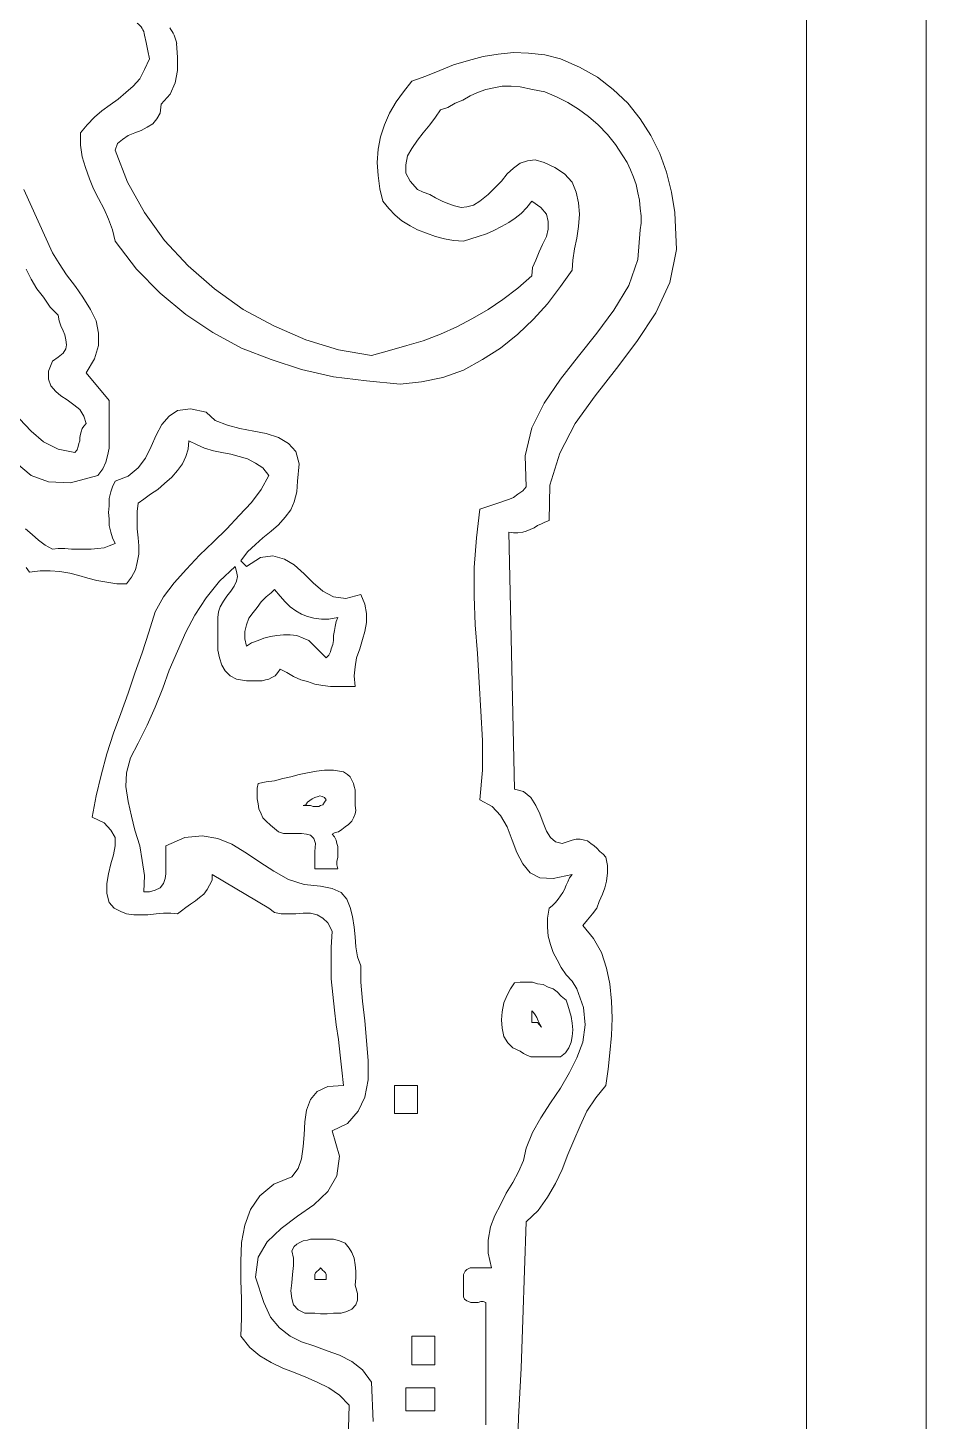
# Model space of a CAD drawing. Header units: millimetres. Extents: x -102 to 1947, y 0 to 1377.
# Drawn here: x 1216.4 to 1336.8, y 554.6 to 741.6 of the extents above; entities that cross this region are included whole.
import ezdxf

# ---------------------------------------------------------------- set-up
doc = ezdxf.new("R2010")
doc.units = ezdxf.units.MM
doc.layers.add('ceco.net 341', color=7, linetype='Continuous', lineweight=5)

# ---------------------------------------------------------------- blocks, each defined once
blk = doc.blocks.new('A$C00E300AF')
for p, q in [((-202.17, 765.81), (-209.88, 782.78)), ((-200.41, 762.95), (-202.17, 765.81)), ((-198.43, 759.86), (-200.41, 762.95)), ((-196, 756.78), (-198.43, 759.86)), ((-194.02, 753.91), (-196, 756.78)), ((-192.04, 750.61), (-194.02, 753.91)), ((-190.49, 747.52), (-192.04, 750.61)), ((-189.83, 744.22), (-190.49, 747.52)), ((-189.83, 740.91), (-189.83, 744.22)), ((-190.93, 737.39), (-189.83, 740.91)), ((-193.14, 733.64), (-190.93, 737.39)), ((-186.97, 726.15), (-193.14, 733.64)), ((-186.97, 723.95), (-186.97, 726.15)), ((-186.97, 721.96), (-186.97, 723.95)), ((-186.97, 719.76), (-186.97, 721.96)), ((-170.88, 721.96), (-172.86, 719.76)), ((-168.68, 723.5), (-170.88, 721.96)), ((-165.15, 723.95), (-168.68, 723.5)), ((-160.96, 723.06), (-165.15, 723.95)), ((-158.54, 720.86), (-160.96, 723.06)), ((-186.97, 717.56), (-186.97, 719.76)), ((-172.86, 719.76), (-174.41, 716.89)), ((-155.24, 719.54), (-158.54, 720.86)), ((-151.93, 718.66), (-155.24, 719.54)), ((-148.18, 718), (-151.93, 718.66)), ((-144.88, 717.33), (-148.18, 718)), ((-186.97, 715.35), (-186.97, 717.56)), ((-186.97, 713.37), (-186.97, 715.35)), ((-174.41, 716.89), (-175.73, 713.81)), ((-141.57, 716.23), (-144.88, 717.33)), ((-138.93, 714.69), (-141.57, 716.23)), ((-136.94, 712.49), (-138.93, 714.69)), ((-187.85, 709.62), (-187.41, 711.38)), ((-187.41, 711.38), (-186.97, 713.37)), ((-177.27, 710.72), (-179.25, 708.08)), ((-175.73, 713.81), (-177.27, 710.72)), ((-136.06, 709.18), (-136.94, 712.49)), ((-211.87, 709.4), (-207.9, 706.1)), ((-190.05, 706.1), (-188.73, 707.86)), ((-188.73, 707.86), (-187.85, 709.62)), ((-179.25, 708.08), (-181.9, 705.88)), ((-136.5, 704.55), (-136.06, 709.18)), ((-207.9, 706.1), (-203.27, 704.33)), ((-203.27, 704.33), (-197.32, 704.11)), ((-197.32, 704.11), (-190.05, 706.1)), ((-186.09, 703.01), (-186.53, 701.69)), ((-185.42, 704.55), (-186.09, 703.01)), ((-181.9, 705.88), (-185.42, 704.55)), ((-136.72, 701.69), (-136.5, 704.55)), ((-186.53, 701.69), (-186.97, 699.93)), ((-186.97, 699.93), (-186.97, 697.94)), ((-138.27, 696.84), (-137.39, 699.04)), ((-137.39, 699.04), (-136.72, 701.69)), ((-186.97, 697.94), (-187.19, 696.18)), ((-187.19, 696.18), (-186.97, 694.42)), ((-139.81, 694.86), (-138.27, 696.84)), ((-207.68, 690.23), (-209.44, 691.77)), ((-186.97, 694.42), (-186.97, 692.65)), ((-186.97, 692.65), (-186.53, 690.89)), ((-143.56, 691.11), (-141.57, 692.87)), ((-141.57, 692.87), (-139.81, 694.86)), ((-205.92, 688.69), (-207.68, 690.23)), ((-204.16, 687.37), (-205.92, 688.69)), ((-186.53, 690.89), (-186.09, 689.35)), ((-186.09, 689.35), (-185.42, 687.81)), ((-147.74, 687.59), (-145.76, 689.35)), ((-145.76, 689.35), (-143.56, 691.11)), ((-202.17, 686.26), (-204.16, 687.37)), ((-200.63, 686.48), (-202.17, 686.26)), ((-198.87, 686.48), (-200.63, 686.48)), ((-197.1, 686.26), (-198.87, 686.48)), ((-195.34, 686.26), (-197.1, 686.26)), ((-193.36, 686.26), (-195.34, 686.26)), ((-191.82, 686.26), (-193.36, 686.26)), ((-190.05, 686.48), (-191.82, 686.26)), ((-188.29, 686.7), (-190.05, 686.48)), ((-186.97, 687.15), (-188.29, 686.7)), ((-185.42, 687.81), (-186.97, 687.15)), ((-151.71, 683.18), (-149.95, 685.6)), ((-149.95, 685.6), (-147.74, 687.59)), ((-143.12, 684.5), (-146.42, 684.06)), ((-140.03, 683.62), (-143.12, 684.5)), ((-157.44, 677.67), (-153.25, 681.64)), ((-153.25, 681.64), (-152.81, 680.31)), ((-150.17, 681.64), (-151.71, 683.18)), ((-146.42, 684.06), (-150.17, 681.64)), ((-137.39, 682.08), (-140.03, 683.62)), ((-134.74, 679.65), (-137.39, 682.08)), ((-160.96, 673.26), (-157.44, 677.67)), ((-152.81, 677.67), (-153.47, 676.35)), ((-152.81, 680.31), (-152.59, 678.99)), ((-152.59, 678.99), (-152.81, 677.67)), ((-132.32, 677.23), (-134.74, 679.65)), ((-129.67, 675.03), (-132.32, 677.23)), ((-164.05, 668.63), (-160.96, 673.26)), ((-155.46, 673.7), (-156.34, 672.38)), ((-154.35, 675.03), (-155.46, 673.7)), ((-153.47, 676.35), (-154.35, 675.03)), ((-126.81, 673.48), (-129.67, 675.03)), ((-123.5, 673.04), (-126.81, 673.48)), ((-119.54, 674.14), (-123.5, 673.04)), ((-118.43, 671.5), (-119.54, 674.14)), ((-157.66, 669.52), (-157.88, 667.97)), ((-157.22, 670.84), (-157.66, 669.52)), ((-156.34, 672.38), (-157.22, 670.84)), ((-117.99, 669.08), (-118.43, 671.5)), ((-166.47, 664.01), (-164.05, 668.63)), ((-157.88, 667.97), (-157.88, 665.77)), ((-157.88, 665.77), (-157.88, 663.57)), ((-118.43, 664.23), (-117.99, 666.65)), ((-117.99, 666.65), (-117.99, 669.08)), ((-168.68, 658.94), (-166.47, 664.01)), ((-157.88, 663.57), (-157.88, 661.36)), ((-119.76, 659.6), (-119.1, 662.02)), ((-119.1, 662.02), (-118.43, 664.23)), ((-170.88, 653.87), (-168.68, 658.94)), ((-157.88, 661.36), (-157.88, 659.16)), ((-157.88, 659.16), (-157.44, 657.18)), ((-120.64, 657.18), (-119.76, 659.6)), ((-157.44, 657.18), (-156.78, 655.19)), ((-156.78, 655.19), (-155.9, 653.65)), ((-121.3, 652.33), (-121.08, 654.75)), ((-121.08, 654.75), (-120.64, 657.18)), ((-172.64, 649.02), (-170.88, 653.87)), ((-155.9, 653.65), (-154.57, 652.33)), ((-154.57, 652.33), (-152.81, 651.45)), ((-152.81, 651.45), (-150.17, 651.01)), ((-150.17, 651.01), (-149.29, 651.01)), ((-149.29, 651.01), (-148.18, 651.01)), ((-148.18, 651.01), (-147.08, 651.01)), ((-147.08, 651.01), (-145.98, 651.01)), ((-145.98, 651.01), (-145.1, 651.23)), ((-145.1, 651.23), (-144.22, 651.45)), ((-144.22, 651.45), (-143.34, 651.89)), ((-143.34, 651.89), (-142.45, 652.33)), ((-142.45, 652.33), (-141.79, 653.21)), ((-141.79, 653.21), (-141.13, 654.09)), ((-141.13, 654.09), (-139.37, 653.21)), ((-139.37, 653.21), (-137.61, 652.11)), ((-137.61, 652.11), (-135.62, 651.23)), ((-135.62, 651.23), (-133.86, 650.79)), ((-133.86, 650.79), (-131.88, 650.12)), ((-121.08, 649.46), (-121.3, 652.33)), ((-174.63, 643.95), (-172.64, 649.02)), ((-131.88, 650.12), (-129.67, 649.68)), ((-129.67, 649.68), (-127.69, 649.46)), ((-127.69, 649.46), (-125.49, 649.46)), ((-125.49, 649.46), (-123.28, 649.46)), ((-123.28, 649.46), (-121.08, 649.46)), ((-176.83, 639.11), (-174.63, 643.95)), ((-179.25, 634.26), (-176.83, 639.11)), ((-181.24, 630.29), (-179.25, 634.26)), ((-182.34, 626.33), (-181.24, 630.29)), ((-182.56, 622.58), (-182.34, 626.33)), ((-140.47, 624.78), (-142.67, 624.12)), ((-138.27, 625.22), (-140.47, 624.78)), ((-136.06, 625.88), (-138.27, 625.22)), ((-133.86, 626.33), (-136.06, 625.88)), ((-131.44, 626.77), (-133.86, 626.33)), ((-129.23, 626.99), (-131.44, 626.77)), ((-126.81, 626.99), (-129.23, 626.99)), ((-124.16, 626.55), (-126.81, 626.99)), ((-123.06, 625.88), (-124.16, 626.55)), ((-122.4, 625.22), (-123.06, 625.88)), ((-121.96, 624.34), (-122.4, 625.22)), ((-121.52, 623.46), (-121.96, 624.34)), ((-181.9, 618.61), (-182.56, 622.58)), ((-147.08, 623.46), (-147.3, 622.14)), ((-147.3, 622.14), (-147.3, 620.6)), ((-147.3, 620.6), (-147.3, 619.27)), ((-144.88, 623.9), (-147.08, 623.46)), ((-142.67, 624.12), (-144.88, 623.9)), ((-121.3, 622.58), (-121.52, 623.46)), ((-121.08, 621.7), (-121.3, 622.58)), ((-121.08, 620.6), (-121.08, 621.7)), ((-121.08, 619.49), (-121.08, 620.6)), ((-181.02, 614.65), (-181.9, 618.61)), ((-147.3, 619.27), (-147.08, 617.95)), ((-147.08, 617.95), (-146.86, 616.63)), ((-121.08, 618.39), (-121.08, 619.49)), ((-121.08, 617.51), (-121.08, 618.39)), ((-120.86, 616.19), (-121.08, 617.51)), ((-180.14, 610.9), (-181.02, 614.65)), ((-146.86, 616.63), (-146.2, 615.31)), ((-146.2, 615.31), (-145.76, 614.21)), ((-145.76, 614.21), (-144.88, 613.32)), ((-144.88, 613.32), (-143.78, 612.22)), ((-122.84, 612.44), (-121.96, 613.32)), ((-121.96, 613.32), (-121.52, 614.21)), ((-121.52, 614.21), (-121.08, 615.31)), ((-121.08, 615.31), (-120.86, 616.19)), ((-178.81, 606.71), (-180.14, 610.9)), ((-162.07, 609.36), (-166.69, 608.92)), ((-157.88, 608.7), (-162.07, 609.36)), ((-143.78, 612.22), (-142.67, 611.34)), ((-142.67, 611.34), (-141.57, 610.46)), ((-141.57, 610.46), (-140.25, 610.02)), ((-140.25, 610.02), (-138.71, 610.02)), ((-138.71, 610.02), (-136.94, 610.02)), ((-136.94, 610.02), (-135.4, 610.02)), ((-135.4, 610.02), (-134.08, 609.8)), ((-134.08, 609.8), (-132.98, 609.58)), ((-132.98, 609.58), (-132.1, 608.7)), ((-127.25, 609.8), (-126.37, 610.24)), ((-126.59, 609.14), (-127.25, 609.8)), ((-126.37, 610.24), (-125.49, 610.46)), ((-125.49, 610.46), (-124.6, 611.12)), ((-124.6, 611.12), (-123.72, 611.78)), ((-123.72, 611.78), (-122.84, 612.44)), ((-178.15, 602.75), (-178.81, 606.71)), ((-166.69, 608.92), (-171.76, 606.71)), ((-171.76, 606.71), (-171.76, 605.17)), ((-154.13, 607.15), (-157.88, 608.7)), ((-150.17, 604.73), (-154.13, 607.15)), ((-132.1, 608.7), (-131.66, 607.37)), ((-131.66, 607.37), (-131.88, 605.17)), ((-126.15, 608.26), (-126.59, 609.14)), ((-125.93, 607.37), (-126.15, 608.26)), ((-125.71, 606.49), (-125.93, 607.37)), ((-125.71, 605.61), (-125.71, 606.49)), ((-125.71, 604.51), (-125.71, 605.61)), ((-177.49, 598.78), (-178.15, 602.75)), ((-171.76, 605.17), (-171.76, 603.85)), ((-171.76, 603.85), (-171.76, 602.31)), ((-171.76, 602.31), (-171.76, 600.76)), ((-146.64, 602.31), (-150.17, 604.73)), ((-142.89, 599.88), (-146.64, 602.31)), ((-131.88, 605.17), (-131.88, 600.54)), ((-125.93, 602.53), (-125.71, 603.63)), ((-125.93, 601.64), (-125.93, 602.53)), ((-125.71, 603.63), (-125.71, 604.51)), ((-177.71, 594.37), (-177.49, 598.78)), ((-171.76, 599.22), (-171.98, 597.9)), ((-171.76, 600.76), (-171.76, 599.22)), ((-138.93, 597.68), (-142.89, 599.88)), ((-131.88, 600.54), (-125.71, 600.54)), ((-125.71, 600.54), (-125.93, 601.64)), ((-176.17, 594.37), (-177.71, 594.37)), ((-174.63, 594.81), (-176.17, 594.37)), ((-173.3, 595.47), (-174.63, 594.81)), ((-172.42, 596.58), (-173.3, 595.47)), ((-171.98, 597.9), (-172.42, 596.58)), ((-134.74, 596.36), (-138.93, 597.68)), ((-130.33, 595.92), (-134.74, 596.36)), ((-127.25, 595.25), (-130.33, 595.92)), ((-124.83, 594.15), (-127.25, 595.25)), ((-123.28, 592.39), (-124.83, 594.15)), ((-122.4, 590.19), (-123.28, 592.39)), ((-121.74, 587.76), (-122.4, 590.19)), ((-121.3, 584.9), (-121.74, 587.76)), ((-121.08, 582.25), (-121.3, 584.9)), ((-120.86, 579.61), (-121.08, 582.25)), ((-120.42, 576.96), (-120.86, 579.61)), ((-119.54, 574.54), (-120.42, 576.96)), ((-119.54, 570.13), (-119.54, 574.54)), ((-119.1, 565.06), (-119.54, 570.13)), ((-79.43, 568.37), (-80.31, 566.61)), ((-78.33, 569.91), (-79.43, 568.37)), ((-76.79, 570.13), (-78.33, 569.91)), ((-75.02, 570.13), (-76.79, 570.13)), ((-73.48, 570.13), (-75.02, 570.13)), ((-72.16, 569.69), (-73.48, 570.13)), ((-70.62, 569.47), (-72.16, 569.69)), ((-69.29, 568.81), (-70.62, 569.47)), ((-67.97, 568.37), (-69.29, 568.81)), ((-66.87, 567.49), (-67.97, 568.37)), ((-118.43, 559.78), (-119.1, 565.06)), ((-81.19, 564.62), (-81.63, 562.2)), ((-80.31, 566.61), (-81.19, 564.62)), ((-65.77, 566.39), (-66.87, 567.49)), ((-64.45, 565.28), (-65.77, 566.39)), ((-64.01, 563.96), (-64.45, 565.28)), ((-81.63, 562.2), (-81.85, 560)), ((-63.56, 562.42), (-64.01, 563.96)), ((-63.12, 560.88), (-63.56, 562.42)), ((-62.9, 559.11), (-63.12, 560.88)), ((-117.99, 554.49), (-118.43, 559.78)), ((-81.85, 560), (-81.63, 557.79)), ((-81.63, 557.79), (-81.19, 555.59)), ((-62.68, 557.35), (-62.9, 559.11)), ((-62.9, 555.59), (-62.68, 557.35)), ((-117.55, 548.98), (-117.99, 554.49)), ((-81.19, 555.59), (-80.09, 553.83)), ((-80.09, 553.83), (-78.77, 552.5)), ((-63.78, 552.5), (-63.12, 554.05)), ((-63.12, 554.05), (-62.9, 555.59)), ((-78.77, 552.5), (-76.79, 551.62)), ((-76.79, 551.62), (-75.9, 550.96)), ((-75.9, 550.96), (-75.02, 550.52)), ((-75.02, 550.52), (-73.92, 550.08)), ((-73.92, 550.08), (-73.04, 550.08)), ((-73.04, 550.08), (-71.72, 550.08)), ((-71.72, 550.08), (-70.62, 550.08)), ((-70.62, 550.08), (-69.51, 550.08)), ((-69.51, 550.08), (-68.19, 550.08)), ((-68.19, 550.08), (-67.09, 550.08)), ((-67.09, 550.08), (-65.99, 550.08)), ((-65.99, 550.08), (-64.67, 551.18)), ((-64.67, 551.18), (-63.78, 552.5)), ((-117.55, 543.91), (-117.55, 548.98)), ((-118.43, 539.28), (-117.55, 543.91)), ((-104.33, 542.37), (-110.5, 542.37)), ((-110.5, 542.37), (-110.5, 534.87)), ((-104.33, 534.87), (-104.33, 542.37)), ((-120.2, 535.54), (-118.43, 539.28)), ((-123.06, 532.23), (-120.2, 535.54)), ((-110.5, 534.87), (-104.33, 534.87)), ((-127.25, 530.25), (-123.06, 532.23)), ((-125.27, 523.42), (-127.25, 530.25)), ((-125.93, 518.13), (-125.27, 523.42)), ((-128.35, 513.94), (-125.93, 518.13)), ((-132.1, 510.41), (-128.35, 513.94)), ((-136.5, 507.33), (-132.1, 510.41)), ((-140.91, 504.02), (-136.5, 507.33)), ((-144.66, 500.5), (-140.91, 504.02)), ((-133.86, 500.94), (-134.96, 500.72)), ((-132.98, 501.16), (-133.86, 500.94)), ((-131.88, 501.16), (-132.98, 501.16)), ((-131, 501.16), (-131.88, 501.16)), ((-129.89, 501.16), (-131, 501.16)), ((-128.79, 501.16), (-129.89, 501.16)), ((-126.81, 501.16), (-128.79, 501.16)), ((-125.27, 500.72), (-126.81, 501.16)), ((-147.08, 496.31), (-144.66, 500.5)), ((-137.39, 499.18), (-138.05, 498.07)), ((-138.05, 498.07), (-137.61, 496.09)), ((-136.72, 499.84), (-137.39, 499.18)), ((-135.84, 500.28), (-136.72, 499.84)), ((-134.96, 500.72), (-135.84, 500.28)), ((-123.72, 500.06), (-125.27, 500.72)), ((-122.62, 498.74), (-123.72, 500.06)), ((-121.96, 497.63), (-122.62, 498.74)), ((-121.3, 496.09), (-121.96, 497.63)), ((-147.74, 491.02), (-147.08, 496.31)), ((-137.61, 494.11), (-137.83, 491.68)), ((-137.61, 496.09), (-137.61, 494.11)), ((-121.08, 494.33), (-121.3, 496.09)), ((-120.86, 492.57), (-121.08, 494.33)), ((-145.54, 484.19), (-147.74, 491.02)), ((-137.83, 491.68), (-138.05, 489.48)), ((-121.08, 488.82), (-120.86, 490.8)), ((-120.86, 490.8), (-120.86, 492.57)), ((-138.05, 489.48), (-138.27, 487.28)), ((-138.27, 487.28), (-138.05, 485.29)), ((-120.42, 486.62), (-121.08, 488.82)), ((-120.42, 484.85), (-120.42, 486.62)), ((-143.78, 480.22), (-145.54, 484.19)), ((-138.05, 485.29), (-137.61, 483.53)), ((-137.61, 483.53), (-136.28, 482.21)), ((-123.28, 481.77), (-121.96, 482.43)), ((-121.96, 482.43), (-120.86, 483.53)), ((-120.86, 483.53), (-120.42, 484.85)), ((-141.35, 477.36), (-143.78, 480.22)), ((-136.28, 482.21), (-134.52, 481.33)), ((-134.52, 481.33), (-131.88, 481.33)), ((-131.88, 481.33), (-130.33, 481.11)), ((-130.33, 481.11), (-128.57, 481.11)), ((-128.57, 481.11), (-126.81, 481.33)), ((-126.81, 481.33), (-124.83, 481.33)), ((-124.83, 481.33), (-123.28, 481.77)), ((-138.49, 475.16), (-141.35, 477.36)), ((-135.4, 473.61), (-138.49, 475.16)), ((-99.7, 475.16), (-105.87, 475.16)), ((-105.87, 475.16), (-105.87, 467.44)), ((-99.7, 467.44), (-99.7, 475.16)), ((-132.1, 472.51), (-135.4, 473.61)), ((-128.57, 471.19), (-132.1, 472.51)), ((-125.27, 470.09), (-128.57, 471.19)), ((-121.96, 468.33), (-125.27, 470.09)), ((-119.1, 466.12), (-121.96, 468.33)), ((-105.87, 467.44), (-99.7, 467.44)), ((-116.67, 462.82), (-119.1, 466.12)), ((-116.23, 452.24), (-116.67, 462.82)), ((-99.7, 461.27), (-107.42, 461.27)), ((-107.42, 461.27), (-107.42, 455.1)), ((-99.7, 455.1), (-99.7, 461.27)), ((-107.42, 455.1), (-99.7, 455.1))]:
    blk.add_line(p, q)
for centre, radius, start, end in [((-182.24, 823.52), 4.79, 8.2912, 55.0538), ((-178.78, 820.05), 10.08, 11.1704, 37.3256)]:
    blk.add_arc(centre, radius, start, end)
at = {"layer": 'ceco.net 341'}
for p, q in [((-177.05, 822.23), (-177.49, 824.21)), ((-176.61, 820.02), (-177.05, 822.23)), ((-176.17, 817.82), (-176.61, 820.02)), ((-168.9, 822.01), (-168.68, 818.26)), ((-86.7, 818.48), (-82.74, 819.14)), ((-82.74, 819.14), (-78.55, 819.58)), ((-78.55, 819.58), (-74.58, 819.36)), ((-74.58, 819.36), (-70.18, 818.92)), ((-70.18, 818.92), (-65.99, 817.82)), ((-178.81, 812.53), (-177.49, 814.96)), ((-177.49, 814.96), (-176.17, 817.82)), ((-168.68, 818.26), (-168.68, 814.73)), ((-98.38, 814.73), (-94.64, 816.28)), ((-94.64, 816.28), (-90.67, 817.38)), ((-90.67, 817.38), (-86.7, 818.48)), ((-65.99, 817.82), (-60.92, 815.62)), ((-60.92, 815.62), (-56.07, 812.97)), ((-180.58, 810.55), (-178.81, 812.53)), ((-169.34, 811.43), (-170.66, 808.34)), ((-168.68, 814.73), (-169.34, 811.43)), ((-108.08, 809.01), (-105.87, 811.87)), ((-105.87, 811.87), (-102.13, 813.19)), ((-102.13, 813.19), (-98.38, 814.73)), ((-56.07, 812.97), (-51.89, 809.67)), ((-184.54, 807.02), (-182.56, 808.79)), ((-182.56, 808.79), (-180.58, 810.55)), ((-170.66, 808.34), (-173.08, 805.7)), ((-110.06, 806.36), (-108.08, 809.01)), ((-90.23, 807.9), (-92.21, 806.8)), ((-88.24, 808.79), (-90.23, 807.9)), ((-86.04, 809.67), (-88.24, 808.79)), ((-83.84, 810.11), (-86.04, 809.67)), ((-81.63, 810.55), (-83.84, 810.11)), ((-79.21, 810.55), (-81.63, 810.55)), ((-76.79, 810.33), (-79.21, 810.55)), ((-73.48, 809.67), (-76.79, 810.33)), ((-70.18, 809.01), (-73.48, 809.67)), ((-67.09, 807.68), (-70.18, 809.01)), ((-64.01, 806.14), (-67.09, 807.68)), ((-51.89, 809.67), (-47.92, 805.92)), ((-190.93, 802.17), (-188.95, 803.94)), ((-188.95, 803.94), (-186.75, 805.48)), ((-186.75, 805.48), (-184.54, 807.02)), ((-173.08, 805.7), (-173.3, 803.28)), ((-111.82, 803.28), (-110.06, 806.36)), ((-98.16, 804.16), (-99.48, 802.17)), ((-96.18, 804.82), (-98.16, 804.16)), ((-94.19, 805.92), (-96.18, 804.82)), ((-92.21, 806.8), (-94.19, 805.92)), ((-61.14, 804.38), (-64.01, 806.14)), ((-58.5, 802.39), (-61.14, 804.38)), ((-47.92, 805.92), (-44.61, 801.73)), ((-194.68, 797.99), (-192.92, 800.19)), ((-192.92, 800.19), (-190.93, 802.17)), ((-175.29, 800.41), (-176.83, 799.53)), ((-174.19, 801.73), (-175.29, 800.41)), ((-173.3, 803.28), (-174.19, 801.73)), ((-114.25, 796.89), (-113.15, 800.19)), ((-113.15, 800.19), (-111.82, 803.28)), ((-101.03, 800.19), (-102.79, 797.99)), ((-99.48, 802.17), (-101.03, 800.19)), ((-55.85, 800.19), (-58.5, 802.39)), ((-53.43, 797.55), (-55.85, 800.19)), ((-44.61, 801.73), (-41.75, 797.33)), ((-194.68, 794.68), (-194.68, 797.99)), ((-181.9, 797.33), (-183.44, 796.22)), ((-180.14, 797.99), (-181.9, 797.33)), ((-178.37, 798.65), (-180.14, 797.99)), ((-176.83, 799.53), (-178.37, 798.65)), ((-114.91, 793.58), (-114.25, 796.89)), ((-102.79, 797.99), (-104.33, 796)), ((-51.22, 794.9), (-53.43, 797.55)), ((-41.75, 797.33), (-39.32, 792.48)), ((-194.24, 791.6), (-194.68, 794.68)), ((-184.76, 795.12), (-185.42, 793.36)), ((-185.42, 793.36), (-182.12, 784.77)), ((-183.44, 796.22), (-184.76, 795.12)), ((-115.13, 790.05), (-114.91, 793.58)), ((-105.87, 793.8), (-106.98, 791.82)), ((-104.33, 796), (-105.87, 793.8)), ((-49.24, 791.82), (-51.22, 794.9)), ((-193.36, 788.73), (-194.24, 791.6)), ((-114.91, 786.53), (-115.13, 790.05)), ((-106.98, 791.82), (-107.42, 789.39)), ((-107.42, 789.39), (-107.42, 787.19)), ((-78.55, 788.51), (-76.79, 789.83)), ((-76.79, 789.83), (-74.8, 790.5)), ((-74.8, 790.5), (-72.82, 790.72)), ((-72.82, 790.72), (-70.4, 790.05)), ((-70.4, 790.05), (-67.53, 788.73)), ((-48.14, 790.05), (-49.24, 791.82)), ((-47.26, 788.07), (-48.14, 790.05)), ((-39.32, 792.48), (-37.56, 787.41)), ((-192.26, 785.65), (-193.36, 788.73)), ((-191.15, 783), (-192.26, 785.65)), ((-114.47, 783), (-114.91, 786.53)), ((-107.42, 787.19), (-106.31, 784.99)), ((-81.85, 784.99), (-80.31, 786.97)), ((-80.31, 786.97), (-78.55, 788.51)), ((-67.53, 788.73), (-64.89, 786.97)), ((-64.89, 786.97), (-62.9, 784.77)), ((-46.38, 786.09), (-47.26, 788.07)), ((-45.71, 784.1), (-46.38, 786.09)), ((-37.56, 787.41), (-36.24, 782.12)), ((-189.83, 780.36), (-191.15, 783)), ((-182.12, 784.77), (-177.49, 776.61)), ((-113.59, 779.7), (-114.47, 783)), ((-106.31, 784.99), (-104.33, 782.78)), ((-104.33, 782.78), (-102.79, 782.12)), ((-102.79, 782.12), (-101.03, 781.46)), ((-101.03, 781.46), (-99.48, 780.58)), ((-87.58, 779.7), (-85.38, 781.46)), ((-85.38, 781.46), (-83.62, 783.22)), ((-83.62, 783.22), (-81.85, 784.99)), ((-62.9, 784.77), (-61.8, 782.12)), ((-61.8, 782.12), (-61.14, 779.26)), ((-45.27, 781.9), (-45.71, 784.1)), ((-44.83, 779.92), (-45.27, 781.9)), ((-36.24, 782.12), (-35.36, 776.61)), ((-188.29, 777.49), (-189.83, 780.36)), ((-112.04, 777.71), (-113.59, 779.7)), ((-110.28, 775.95), (-112.04, 777.71)), ((-99.48, 780.58), (-97.72, 779.7)), ((-97.72, 779.7), (-96.18, 779.04)), ((-96.18, 779.04), (-94.42, 778.38)), ((-94.42, 778.38), (-92.65, 777.93)), ((-92.65, 777.93), (-91.11, 778.15)), ((-91.11, 778.15), (-89.35, 778.6)), ((-89.35, 778.6), (-87.58, 779.7)), ((-75.02, 777.93), (-76.57, 776.39)), ((-73.7, 779.7), (-75.02, 777.93)), ((-71.28, 777.93), (-73.7, 779.7)), ((-69.73, 776.17), (-71.28, 777.93)), ((-61.14, 779.26), (-60.92, 776.17)), ((-44.61, 777.71), (-44.83, 779.92)), ((-44.39, 775.73), (-44.61, 777.71)), ((-187.19, 774.85), (-188.29, 777.49)), ((-186.09, 771.98), (-187.19, 774.85)), ((-177.49, 776.61), (-172.2, 769.12)), ((-108.52, 774.41), (-110.28, 775.95)), ((-106.31, 773.09), (-108.52, 774.41)), ((-79.87, 773.97), (-81.85, 772.87)), ((-78.11, 775.07), (-79.87, 773.97)), ((-76.57, 776.39), (-78.11, 775.07)), ((-69.29, 774.19), (-69.73, 776.17)), ((-69.29, 772.2), (-69.29, 774.19)), ((-60.92, 776.17), (-61.14, 772.87)), ((-44.39, 773.75), (-44.39, 775.73)), ((-35.36, 776.61), (-34.92, 766.7)), ((-185.42, 768.9), (-186.09, 771.98)), ((-104.33, 771.98), (-106.31, 773.09)), ((-101.91, 771.1), (-104.33, 771.98)), ((-99.48, 770.22), (-101.91, 771.1)), ((-97.06, 769.56), (-99.48, 770.22)), ((-88.02, 770.22), (-90.01, 769.56)), ((-85.82, 770.88), (-88.02, 770.22)), ((-83.84, 771.76), (-85.82, 770.88)), ((-81.85, 772.87), (-83.84, 771.76)), ((-70.84, 768.02), (-69.73, 770.22)), ((-69.73, 770.22), (-69.29, 772.2)), ((-61.14, 772.87), (-61.58, 769.78)), ((-45.27, 764.05), (-44.61, 771.98)), ((-44.61, 771.98), (-44.39, 773.75)), ((-179.7, 761.41), (-185.42, 768.9)), ((-172.2, 769.12), (-165.81, 762.29)), ((-94.64, 769.12), (-97.06, 769.56)), ((-91.99, 768.9), (-94.64, 769.12)), ((-90.01, 769.56), (-91.99, 768.9)), ((-71.72, 766.03), (-70.84, 768.02)), ((-62.24, 766.92), (-62.68, 763.83)), ((-61.58, 769.78), (-62.24, 766.92)), ((-34.92, 766.7), (-36.68, 757.88)), ((-73.48, 761.85), (-72.6, 763.83)), ((-72.6, 763.83), (-71.72, 766.03)), ((-62.68, 763.83), (-62.9, 761.19)), ((-47.7, 757), (-45.27, 764.05)), ((-207.9, 758.76), (-209.22, 761.41)), ((-173.3, 755.02), (-179.7, 761.41)), ((-165.81, 762.29), (-158.76, 756.12)), ((-77.45, 756.34), (-73.7, 759.64)), ((-73.7, 759.64), (-73.48, 761.85)), ((-62.9, 761.19), (-65.99, 756.78)), ((-206.36, 756.12), (-207.9, 758.76)), ((-204.6, 753.91), (-206.36, 756.12)), ((-158.76, 756.12), (-151.05, 750.61)), ((-81.41, 753.25), (-77.45, 756.34)), ((-65.99, 756.78), (-69.51, 752.15)), ((-51.66, 750.39), (-47.7, 757)), ((-36.68, 757.88), (-40.43, 749.73)), ((-202.83, 751.27), (-204.6, 753.91)), ((-166.47, 749.29), (-173.3, 755.02)), ((-85.38, 750.61), (-81.41, 753.25)), ((-69.51, 752.15), (-73.26, 747.97)), ((-200.63, 749.07), (-202.83, 751.27)), ((-200.41, 747.52), (-200.63, 749.07)), ((-159.2, 744.44), (-166.47, 749.29)), ((-151.05, 750.61), (-142.89, 746.2)), ((-93.75, 745.98), (-89.57, 748.19)), ((-89.57, 748.19), (-85.38, 750.61)), ((-73.26, 747.97), (-77.45, 744)), ((-56.29, 744.22), (-51.66, 750.39)), ((-40.43, 749.73), (-45.49, 742.02)), ((-199.97, 746.2), (-200.41, 747.52)), ((-199.31, 744.88), (-199.97, 746.2)), ((-198.87, 743.78), (-199.31, 744.88)), ((-151.49, 740.25), (-159.2, 744.44)), ((-142.89, 746.2), (-134.3, 742.46)), ((-102.79, 742.24), (-98.16, 744)), ((-98.16, 744), (-93.75, 745.98)), ((-77.45, 744), (-82.07, 740.25)), ((-61.14, 738.05), (-56.29, 744.22)), ((-198.65, 742.46), (-198.87, 743.78)), ((-198.43, 741.13), (-198.65, 742.46)), ((-198.65, 740.03), (-198.43, 741.13)), ((-143.56, 737.17), (-151.49, 740.25)), ((-134.3, 742.46), (-125.49, 739.81)), ((-111.82, 739.59), (-107.2, 740.91)), ((-107.2, 740.91), (-102.79, 742.24)), ((-82.07, 740.25), (-86.92, 737.17)), ((-45.49, 742.02), (-51, 734.74)), ((-203.27, 734.08), (-202.17, 736.73)), ((-202.17, 736.73), (-200.63, 737.83)), ((-200.63, 737.83), (-199.31, 738.93)), ((-199.31, 738.93), (-198.65, 740.03)), ((-135.4, 734.52), (-143.56, 737.17)), ((-125.49, 739.81), (-116.67, 738.27)), ((-116.67, 738.27), (-111.82, 739.59)), ((-86.92, 737.17), (-91.99, 734.3)), ((-65.99, 731.88), (-61.14, 738.05)), ((-203.27, 731.88), (-203.27, 734.08)), ((-126.81, 732.54), (-135.4, 734.52)), ((-91.99, 734.3), (-97.5, 732.32)), ((-51, 734.74), (-56.73, 727.47)), ((-202.61, 730.12), (-203.27, 731.88)), ((-201.29, 728.57), (-202.61, 730.12)), ((-117.99, 731.44), (-126.81, 732.54)), ((-108.96, 730.56), (-117.99, 731.44)), ((-103.23, 731.22), (-108.96, 730.56)), ((-97.5, 732.32), (-103.23, 731.22)), ((-70.4, 725.49), (-65.99, 731.88)), ((-199.97, 727.47), (-201.29, 728.57)), ((-198.21, 726.37), (-199.97, 727.47)), ((-196.44, 725.05), (-198.21, 726.37)), ((-73.7, 718.88), (-70.4, 725.49)), ((-56.73, 727.47), (-62.02, 719.98)), ((-194.9, 723.73), (-196.44, 725.05)), ((-193.8, 721.96), (-194.9, 723.73)), ((-193.14, 719.98), (-193.8, 721.96)), ((-210.99, 721.3), (-207.9, 718)), ((-207.9, 718), (-204.6, 715.13)), ((-194.68, 717.11), (-194.46, 717.78)), ((-194.46, 717.78), (-194.24, 718.66)), ((-194.24, 718.66), (-193.8, 719.32)), ((-193.8, 719.32), (-193.14, 719.98)), ((-75.46, 711.38), (-73.7, 718.88)), ((-62.02, 719.98), (-66.21, 712.05)), ((-204.6, 715.13), (-200.63, 713.15)), ((-195.34, 713.81), (-195.12, 714.69)), ((-195.12, 714.69), (-194.9, 715.35)), ((-194.9, 716.23), (-194.68, 717.11)), ((-194.9, 715.35), (-194.9, 716.23)), ((-165.59, 715.35), (-165.81, 713.15)), ((-163.39, 714.25), (-165.59, 715.35)), ((-161.41, 713.37), (-163.39, 714.25)), ((-200.63, 713.15), (-196.22, 712.27)), ((-196.22, 712.27), (-195.56, 712.93)), ((-195.56, 712.93), (-195.34, 713.81)), ((-166.47, 711.16), (-167.35, 709.18)), ((-165.81, 713.15), (-166.47, 711.16)), ((-158.98, 712.71), (-161.41, 713.37)), ((-156.78, 712.27), (-158.98, 712.71)), ((-154.35, 711.83), (-156.78, 712.27)), ((-152.15, 711.16), (-154.35, 711.83)), ((-149.95, 710.5), (-152.15, 711.16)), ((-147.74, 709.4), (-149.95, 710.5)), ((-75.24, 703.01), (-75.46, 711.38)), ((-66.21, 712.05), (-68.85, 703.45)), ((-168.68, 707.42), (-170.22, 705.66)), ((-167.35, 709.18), (-168.68, 707.42)), ((-145.76, 708.08), (-147.74, 709.4)), ((-144.22, 706.1), (-145.76, 708.08)), ((-172.2, 703.89), (-173.97, 702.35)), ((-170.22, 705.66), (-172.2, 703.89)), ((-146.2, 702.35), (-144.22, 706.1)), ((-76.12, 701.91), (-75.24, 703.01)), ((-68.85, 703.45), (-69.07, 693.98)), ((-177.71, 699.71), (-179.25, 698.6)), ((-175.95, 701.03), (-177.71, 699.71)), ((-173.97, 702.35), (-175.95, 701.03)), ((-148.84, 698.82), (-146.2, 702.35)), ((-82.3, 698.82), (-80.97, 699.27)), ((-80.97, 699.27), (-79.65, 699.71)), ((-79.65, 699.71), (-78.55, 700.15)), ((-78.55, 700.15), (-77.45, 701.03)), ((-77.45, 701.03), (-76.12, 701.91)), ((-179.25, 698.6), (-179.47, 696.4)), ((-179.47, 696.4), (-179.47, 693.98)), ((-155.46, 691.77), (-152.15, 695.3)), ((-152.15, 695.3), (-148.84, 698.82)), ((-88.47, 689.35), (-87.58, 697.06)), ((-87.58, 697.06), (-86.26, 697.5)), ((-86.26, 697.5), (-84.94, 697.94)), ((-84.94, 697.94), (-83.62, 698.38)), ((-83.62, 698.38), (-82.3, 698.82)), ((-179.47, 693.98), (-179.47, 691.77)), ((-179.47, 691.77), (-179.25, 689.35)), ((-158.98, 688.25), (-155.46, 691.77)), ((-73.04, 691.99), (-74.14, 691.55)), ((-72.16, 692.65), (-73.04, 691.99)), ((-71.06, 693.09), (-72.16, 692.65)), ((-70.18, 693.54), (-71.06, 693.09)), ((-69.07, 693.98), (-70.18, 693.54)), ((-179.25, 689.35), (-179.03, 687.15)), ((-162.73, 684.72), (-158.98, 688.25)), ((-89.13, 681.42), (-88.47, 689.35)), ((-79.87, 690.89), (-78.33, 621.92)), ((-78.55, 690.67), (-79.87, 690.89)), ((-77.45, 690.67), (-78.55, 690.67)), ((-76.12, 690.89), (-77.45, 690.67)), ((-75.24, 691.11), (-76.12, 690.89)), ((-74.14, 691.55), (-75.24, 691.11)), ((-179.03, 684.94), (-179.47, 682.74)), ((-179.03, 687.15), (-179.03, 684.94)), ((-166.25, 680.97), (-162.73, 684.72)), ((-208.34, 680.09), (-209.22, 681.42)), ((-205.48, 680.53), (-208.34, 680.09)), ((-202.83, 680.53), (-205.48, 680.53)), ((-200.19, 680.31), (-202.83, 680.53)), ((-179.92, 680.75), (-181.02, 678.77)), ((-179.47, 682.74), (-179.92, 680.75)), ((-169.56, 677.23), (-166.25, 680.97)), ((-89.13, 673.7), (-89.13, 681.42)), ((-197.54, 679.87), (-200.19, 680.31)), ((-195.12, 679.21), (-197.54, 679.87)), ((-192.7, 678.55), (-195.12, 679.21)), ((-190.27, 677.89), (-192.7, 678.55)), ((-187.63, 677.45), (-190.27, 677.89)), ((-184.98, 677.01), (-187.63, 677.45)), ((-182.34, 677.01), (-184.98, 677.01)), ((-181.02, 678.77), (-182.34, 677.01)), ((-172.42, 673.48), (-169.56, 677.23)), ((-174.63, 669.52), (-172.42, 673.48)), ((-144.88, 673.48), (-146.2, 672.16)), ((-143.56, 674.58), (-144.88, 673.48)), ((-142.67, 675.47), (-143.56, 674.58)), ((-141.13, 673.7), (-142.67, 675.47)), ((-139.81, 672.16), (-141.13, 673.7)), ((-88.91, 665.99), (-89.13, 673.7)), ((-176.39, 664.01), (-174.63, 669.52)), ((-148.4, 669.3), (-149.51, 667.75)), ((-147.3, 670.62), (-148.4, 669.3)), ((-146.2, 672.16), (-147.3, 670.62)), ((-138.49, 670.84), (-139.81, 672.16)), ((-136.94, 669.74), (-138.49, 670.84)), ((-135.4, 668.86), (-136.94, 669.74)), ((-150.17, 665.99), (-150.61, 664.23)), ((-149.51, 667.75), (-150.17, 665.99)), ((-133.86, 668.19), (-135.4, 668.86)), ((-132.1, 667.75), (-133.86, 668.19)), ((-130.11, 667.53), (-132.1, 667.75)), ((-128.13, 667.53), (-130.11, 667.53)), ((-125.71, 667.97), (-128.13, 667.53)), ((-126.59, 664.45), (-126.37, 665.55)), ((-126.37, 665.55), (-126.15, 666.87)), ((-126.15, 666.87), (-125.71, 667.97)), ((-88.24, 658.28), (-88.91, 665.99)), ((-178.15, 658.5), (-176.39, 664.01)), ((-150.61, 664.23), (-150.61, 662.24)), ((-150.61, 662.24), (-150.17, 660.26)), ((-148.84, 661.14), (-147.08, 661.8)), ((-147.08, 661.8), (-145.54, 662.46)), ((-145.54, 662.46), (-143.78, 662.91)), ((-143.78, 662.91), (-142.01, 663.13)), ((-142.01, 663.13), (-140.25, 663.35)), ((-140.25, 663.35), (-138.49, 663.35)), ((-138.49, 663.35), (-136.72, 663.13)), ((-136.72, 663.13), (-134.96, 662.46)), ((-134.96, 662.46), (-133.42, 661.8)), ((-133.42, 661.8), (-128.79, 657.18)), ((-127.03, 660.7), (-126.81, 661.8)), ((-126.81, 663.13), (-126.59, 664.45)), ((-126.81, 661.8), (-126.81, 663.13)), ((-180.14, 652.99), (-178.15, 658.5)), ((-150.17, 660.26), (-148.84, 661.14)), ((-128.13, 657.84), (-127.69, 658.72)), ((-127.69, 658.72), (-127.47, 659.6)), ((-127.47, 659.6), (-127.03, 660.7)), ((-87.8, 650.56), (-88.24, 658.28)), ((-128.79, 657.18), (-128.13, 657.84)), ((-181.9, 647.7), (-180.14, 652.99)), ((-87.36, 642.85), (-87.8, 650.56)), ((-183.88, 642.19), (-181.9, 647.7)), ((-185.87, 636.9), (-183.88, 642.19)), ((-86.92, 634.92), (-87.36, 642.85)), ((-187.63, 631.39), (-185.87, 636.9)), ((-86.92, 626.99), (-86.92, 634.92)), ((-189.17, 625.66), (-187.63, 631.39)), ((-190.49, 620.15), (-189.17, 625.66)), ((-87.58, 619.05), (-86.92, 626.99)), ((-78.33, 621.92), (-75.9, 621.26)), ((-75.9, 621.26), (-73.92, 619.71)), ((-191.59, 614.43), (-190.49, 620.15)), ((-134.3, 617.73), (-134.96, 617.51)), ((-134.96, 617.51), (-134.3, 617.51)), ((-133.86, 618.39), (-134.3, 617.73)), ((-134.3, 617.51), (-133.64, 617.51)), ((-133.2, 618.83), (-133.86, 618.39)), ((-133.64, 617.51), (-132.98, 617.51)), ((-132.54, 619.27), (-133.2, 618.83)), ((-132.98, 617.51), (-132.32, 617.29)), ((-131.88, 619.71), (-132.54, 619.27)), ((-132.32, 617.29), (-131.44, 617.29)), ((-131, 619.93), (-131.88, 619.71)), ((-131.44, 617.29), (-130.77, 617.29)), ((-130.55, 620.15), (-131, 619.93)), ((-130.77, 617.29), (-130.33, 617.51)), ((-129.89, 619.93), (-130.55, 620.15)), ((-130.33, 617.51), (-129.67, 617.73)), ((-129.23, 619.71), (-129.89, 619.93)), ((-129.67, 617.73), (-129.23, 618.39)), ((-128.79, 619.05), (-129.23, 619.71)), ((-129.23, 618.39), (-128.79, 619.05)), ((-84.28, 617.29), (-87.58, 619.05)), ((-82.07, 614.87), (-84.28, 617.29)), ((-73.92, 619.71), (-72.6, 617.51)), ((-72.6, 617.51), (-71.5, 615.31)), ((-188.29, 612.88), (-191.59, 614.43)), ((-80.31, 611.78), (-82.07, 614.87)), ((-71.5, 615.31), (-70.62, 612.88)), ((-186.53, 610.9), (-188.29, 612.88)), ((-185.42, 608.92), (-186.53, 610.9)), ((-78.99, 608.26), (-80.31, 611.78)), ((-70.62, 612.88), (-69.73, 610.68)), ((-69.73, 610.68), (-68.63, 608.92)), ((-185.87, 604.29), (-185.42, 606.71)), ((-185.42, 606.71), (-185.42, 608.92)), ((-77.67, 604.95), (-78.99, 608.26)), ((-68.63, 608.92), (-67.31, 607.81)), ((-67.31, 607.81), (-65.55, 607.37)), ((-65.55, 607.37), (-62.9, 608.26)), ((-62.9, 608.26), (-61.8, 608.48)), ((-61.8, 608.48), (-60.7, 608.48)), ((-60.7, 608.48), (-59.6, 608.26)), ((-59.6, 608.26), (-58.72, 608.03)), ((-58.72, 608.03), (-57.83, 607.37)), ((-57.83, 607.37), (-56.95, 606.71)), ((-56.95, 606.71), (-56.29, 606.05)), ((-56.29, 606.05), (-55.41, 605.17)), ((-187.19, 599.22), (-186.53, 601.86)), ((-186.53, 601.86), (-185.87, 604.29)), ((-76.12, 601.86), (-77.67, 604.95)), ((-74.14, 599.44), (-76.12, 601.86)), ((-55.41, 605.17), (-54.53, 604.51)), ((-54.53, 604.51), (-53.87, 603.63)), ((-53.87, 603.63), (-53.43, 601.42)), ((-187.63, 596.58), (-187.19, 599.22)), ((-144.22, 589.97), (-159.42, 599)), ((-159.42, 599), (-159.42, 597.46)), ((-71.5, 598.12), (-74.14, 599.44)), ((-67.97, 597.9), (-71.5, 598.12)), ((-62.9, 599), (-67.97, 597.9)), ((-64.01, 597.02), (-63.56, 598.12)), ((-63.56, 598.12), (-62.9, 599)), ((-53.43, 599.44), (-53.65, 597.24)), ((-53.43, 601.42), (-53.43, 599.44)), ((-187.63, 593.93), (-187.63, 596.58)), ((-160.74, 595.03), (-161.63, 593.71)), ((-160.08, 596.14), (-160.74, 595.03)), ((-159.42, 597.46), (-160.08, 596.14)), ((-65.33, 594.15), (-64.89, 595.03)), ((-64.89, 595.03), (-64.45, 596.14)), ((-64.45, 596.14), (-64.01, 597.02)), ((-54.09, 595.47), (-54.75, 593.71)), ((-53.65, 597.24), (-54.09, 595.47)), ((-186.97, 591.51), (-187.63, 593.93)), ((-185.65, 589.97), (-186.97, 591.51)), ((-165.15, 591.07), (-166.47, 590.19)), ((-163.83, 591.95), (-165.15, 591.07)), ((-162.73, 592.83), (-163.83, 591.95)), ((-161.63, 593.71), (-162.73, 592.83)), ((-68.19, 590.63), (-67.31, 591.51)), ((-67.31, 591.51), (-66.65, 592.39)), ((-66.65, 592.39), (-65.99, 593.27)), ((-65.99, 593.27), (-65.33, 594.15)), ((-55.63, 591.73), (-56.29, 589.97)), ((-54.75, 593.71), (-55.63, 591.73)), ((-183.88, 589.08), (-185.65, 589.97)), ((-182.34, 588.42), (-183.88, 589.08)), ((-180.36, 588.2), (-182.34, 588.42)), ((-178.37, 588.2), (-180.36, 588.2)), ((-176.61, 588.2), (-178.37, 588.2)), ((-174.41, 588.42), (-176.61, 588.2)), ((-172.42, 588.64), (-174.41, 588.42)), ((-170.44, 588.64), (-172.42, 588.64)), ((-168.68, 588.42), (-170.44, 588.64)), ((-167.58, 589.3), (-168.68, 588.42)), ((-166.47, 590.19), (-167.58, 589.3)), ((-142.67, 588.86), (-144.22, 589.97)), ((-140.91, 588.42), (-142.67, 588.86)), ((-138.93, 588.42), (-140.91, 588.42)), ((-136.94, 588.42), (-138.93, 588.42)), ((-134.96, 588.64), (-136.94, 588.42)), ((-132.98, 588.64), (-134.96, 588.64)), ((-131.22, 588.2), (-132.98, 588.64)), ((-129.67, 587.32), (-131.22, 588.2)), ((-128.35, 586), (-129.67, 587.32)), ((-69.51, 587.32), (-69.07, 589.97)), ((-69.51, 584.9), (-69.51, 587.32)), ((-69.07, 589.97), (-68.19, 590.63)), ((-57.39, 588.42), (-58.72, 586.88)), ((-56.29, 589.97), (-57.39, 588.42)), ((-127.25, 583.8), (-128.35, 586)), ((-127.47, 579.39), (-127.25, 583.8)), ((-69.29, 582.47), (-69.51, 584.9)), ((-58.72, 586.88), (-60.04, 585.34)), ((-60.04, 585.34), (-57.17, 581.81)), ((-68.63, 580.27), (-69.29, 582.47)), ((-67.97, 578.07), (-68.63, 580.27)), ((-57.17, 581.81), (-54.97, 578.07)), ((-127.47, 575.2), (-127.47, 579.39)), ((-66.87, 576.08), (-67.97, 578.07)), ((-65.77, 574.1), (-66.87, 576.08)), ((-54.97, 578.07), (-53.65, 573.88)), ((-127.47, 571.01), (-127.47, 575.2)), ((-64.45, 572.12), (-65.77, 574.1)), ((-62.9, 570.35), (-64.45, 572.12)), ((-53.65, 573.88), (-52.77, 569.69)), ((-127.03, 566.83), (-127.47, 571.01)), ((-61.58, 568.37), (-62.9, 570.35)), ((-59.82, 563.3), (-61.58, 568.37)), ((-52.77, 569.69), (-52.33, 565.06)), ((-126.59, 562.64), (-127.03, 566.83)), ((-52.33, 565.06), (-52.11, 560.44)), ((-126.15, 558.67), (-126.59, 562.64)), ((-73.26, 561.98), (-73.7, 562.42)), ((-73.7, 562.42), (-73.7, 559.33)), ((-72.82, 561.32), (-73.26, 561.98)), ((-72.38, 560.66), (-72.82, 561.32)), ((-59.38, 558.67), (-59.82, 563.3)), ((-125.49, 554.71), (-126.15, 558.67)), ((-73.7, 559.33), (-72.16, 559.33)), ((-71.94, 559.78), (-72.38, 560.66)), ((-72.16, 559.33), (-71.06, 558.01)), ((-71.5, 558.89), (-71.94, 559.78)), ((-71.06, 558.01), (-71.5, 558.89)), ((-60.04, 554.05), (-59.38, 558.67)), ((-52.11, 560.44), (-52.33, 555.81)), ((-125.05, 550.52), (-125.49, 554.71)), ((-61.58, 549.86), (-60.04, 554.05)), ((-52.33, 555.81), (-52.77, 551.18)), ((-124.6, 546.55), (-125.05, 550.52)), ((-63.56, 545.89), (-61.58, 549.86)), ((-52.77, 551.18), (-53.21, 546.77)), ((-124.16, 542.37), (-124.6, 546.55)), ((-65.99, 541.71), (-63.56, 545.89)), ((-53.21, 546.77), (-53.87, 542.37)), ((-131.22, 540.82), (-128.35, 542.15)), ((-128.35, 542.15), (-124.16, 542.37)), ((-53.87, 542.37), (-56.51, 539.06)), ((-134.08, 535.76), (-132.98, 538.62)), ((-132.98, 538.62), (-131.22, 540.82)), ((-68.63, 537.74), (-65.99, 541.71)), ((-56.51, 539.06), (-58.94, 535.54)), ((-134.52, 532.67), (-134.08, 535.76)), ((-71.28, 533.77), (-68.63, 537.74)), ((-58.94, 535.54), (-60.7, 531.57)), ((-134.74, 529.15), (-134.52, 532.67)), ((-73.48, 529.81), (-71.28, 533.77)), ((-60.7, 531.57), (-62.46, 527.6)), ((-134.96, 526.06), (-134.74, 529.15)), ((-75.24, 525.62), (-73.48, 529.81)), ((-62.46, 527.6), (-64.01, 523.86)), ((-135.4, 522.75), (-134.96, 526.06)), ((-75.9, 522.31), (-75.24, 525.62)), ((-64.01, 523.86), (-65.55, 519.89)), ((-138.05, 517.91), (-136.28, 520.11)), ((-136.28, 520.11), (-135.4, 522.75)), ((-77.23, 519.23), (-75.9, 522.31)), ((-65.55, 519.89), (-67.31, 516.14)), ((-146.64, 512.84), (-142.89, 515.92)), ((-142.89, 515.92), (-138.05, 517.91)), ((-80.53, 513.5), (-78.77, 516.36)), ((-78.77, 516.36), (-77.23, 519.23)), ((-67.31, 516.14), (-69.51, 512.4)), ((-149.06, 509.09), (-146.64, 512.84)), ((-82.07, 510.41), (-80.53, 513.5)), ((-69.51, 512.4), (-71.94, 508.87)), ((-150.61, 504.91), (-149.06, 509.09)), ((-83.62, 507.55), (-82.07, 510.41)), ((-71.94, 508.87), (-75.24, 505.79)), ((-151.49, 500.28), (-150.61, 504.91)), ((-84.72, 504.46), (-83.62, 507.55)), ((-75.24, 505.79), (-75.68, 492.79)), ((-85.38, 500.94), (-84.72, 504.46)), ((-85.38, 497.41), (-85.38, 500.94)), ((-151.71, 495.21), (-151.49, 500.28)), ((-84.5, 493.45), (-85.38, 497.41)), ((-151.71, 490.14), (-151.71, 495.21)), ((-130.33, 493.45), (-130.55, 493.23)), ((-130.11, 493.23), (-130.33, 493.45)), ((-91.11, 493.01), (-90.23, 493.45)), ((-90.23, 493.45), (-89.13, 493.45)), ((-89.13, 493.45), (-84.5, 493.45)), ((-151.49, 485.07), (-151.71, 490.14)), ((-131.66, 492.12), (-131.88, 491.68)), ((-131.88, 491.68), (-131.88, 491.46)), ((-131.88, 491.46), (-131.88, 490.8)), ((-131.88, 490.8), (-131.88, 490.36)), ((-131.88, 490.36), (-128.79, 490.36)), ((-131.22, 492.57), (-131.66, 492.12)), ((-131, 492.79), (-131.22, 492.57)), ((-130.55, 493.23), (-131, 492.79)), ((-129.67, 492.79), (-130.11, 493.23)), ((-129.45, 492.57), (-129.67, 492.79)), ((-129.01, 492.12), (-129.45, 492.57)), ((-128.79, 491.68), (-129.01, 492.12)), ((-128.79, 491.46), (-128.79, 491.68)), ((-128.79, 490.8), (-128.79, 491.46)), ((-128.79, 490.36), (-128.79, 490.8)), ((-91.99, 491.68), (-91.55, 492.57)), ((-91.99, 490.8), (-91.99, 491.68)), ((-91.99, 489.92), (-91.99, 490.8)), ((-91.99, 488.82), (-91.99, 489.92)), ((-91.55, 492.57), (-91.11, 493.01)), ((-75.68, 492.79), (-76.12, 479.56)), ((-91.99, 487.72), (-91.99, 488.82)), ((-91.99, 486.62), (-91.99, 487.72)), ((-91.99, 485.73), (-91.99, 486.62)), ((-151.49, 480), (-151.49, 485.07)), ((-91.77, 485.07), (-91.99, 485.73)), ((-91.11, 484.63), (-91.77, 485.07)), ((-90.67, 484.41), (-91.11, 484.63)), ((-90.01, 484.19), (-90.67, 484.41)), ((-89.35, 484.19), (-90.01, 484.19)), ((-88.69, 484.19), (-89.35, 484.19)), ((-88.02, 484.19), (-88.69, 484.19)), ((-87.36, 484.41), (-88.02, 484.19)), ((-86.7, 484.41), (-87.36, 484.41)), ((-86.04, 484.19), (-86.7, 484.41)), ((-86.04, 478.02), (-86.04, 484.19)), ((-151.71, 475.16), (-151.49, 480)), ((-76.12, 479.56), (-76.57, 466.56)), ((-149.29, 472.07), (-151.71, 475.16)), ((-86.04, 471.63), (-86.04, 478.02)), ((-146.64, 469.87), (-149.29, 472.07)), ((-86.04, 465.02), (-86.04, 471.63)), ((-143.56, 468.1), (-146.64, 469.87)), ((-140.47, 466.56), (-143.56, 468.1)), ((-137.61, 465.46), (-140.47, 466.56)), ((-134.3, 464.14), (-137.61, 465.46)), ((-131.22, 462.82), (-134.3, 464.14)), ((-86.04, 458.19), (-86.04, 465.02)), ((-76.57, 466.56), (-77.23, 453.34)), ((-128.13, 461.27), (-131.22, 462.82)), ((-125.27, 459.29), (-128.13, 461.27)), ((-125.71, 358.81), (-122.62, 456.65)), ((-122.62, 456.65), (-125.27, 459.29)), ((-86.04, 451.36), (-86.04, 458.19)), ((-77.23, 453.34), (-77.67, 440.34))]:
    blk.add_line(p, q, dxfattribs=at)
blk = doc.blocks.new('w341a')
at = {"layer": 'ceco.net 341', "lineweight": 5}
for p, q in [((1320.81, 1185.58), (1320.81, 328.47)), ((1336.82, 1185.58), (1336.82, 328.47))]:
    blk.add_line(p, q, dxfattribs=at)
at = {"layer": 'ceco.net 341', "xscale": 0.5, "yscale": 0.5, "zscale": 0.5}
blk.add_blockref('A$C00E300AF', (1320.81, 328.47), dxfattribs=at)

msp = doc.modelspace()

# ---------------------------------------------------------------- block references
msp.add_blockref('w341a', (0, 0))

doc.saveas('drawing.dxf')
